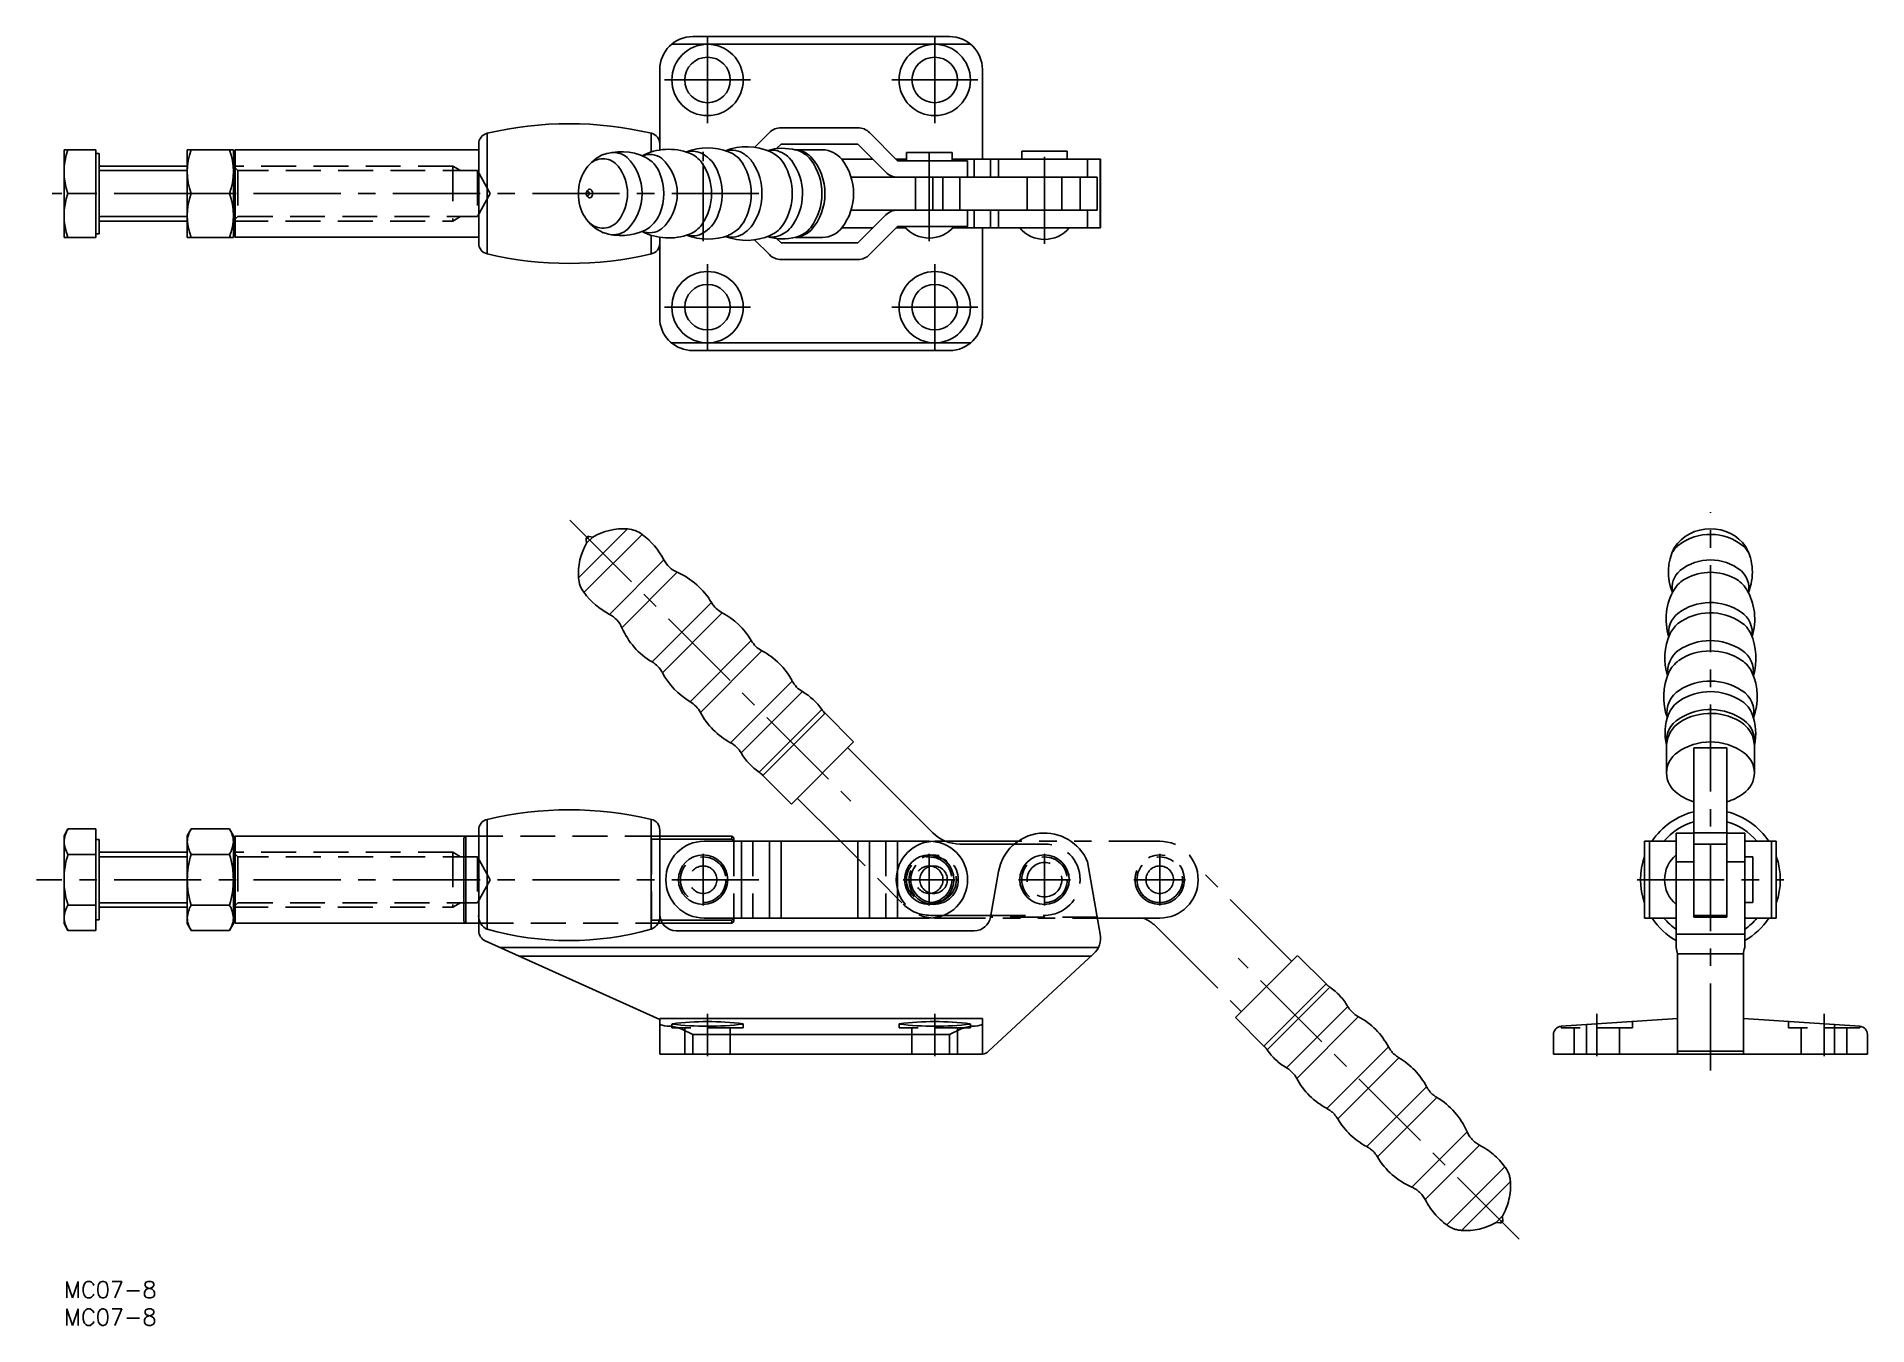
# Model space of a CAD drawing. Extents: x -5 to 329, y -8 to 227.
import ezdxf

# ---------------------------------------------------------------- set-up
doc = ezdxf.new("R2010")
doc.units = 0
doc.header["$LTSCALE"] = 0.5
for name, pattern in [('CENTER', [50.8, 31.75, -6.35, 6.35, -6.35]), ('DASHED', [19.05, 12.7, -6.35]), ('PHANTOM', [63.5, 31.75, -6.35, 6.35, -6.35, 6.35, -6.35])]:
    doc.linetypes.add(name, pattern=pattern)
for name, color, linetype in [('MSM_CENTER', 1, 'CENTER'), ('MSM_CONTINUOUS', 7, 'CONTINUOUS'), ('MSM_DASHED', 4, 'DASHED'), ('MSM_IMAGINARY', 6, 'PHANTOM'), ('MSM_NARROW', 5, 'CONTINUOUS'), ('MSM_PART_NUMBER', 7, 'CONTINUOUS')]:
    doc.layers.add(name, color=color, linetype=linetype)
doc.styles.get("Standard").update_dxf_attribs({"font": 'txt.shx', "height": 3, "bigfont": 'bigfont.shx'})

msp = doc.modelspace()

# ---------------------------------------------------------------- linework, layer by layer
at = {"layer": 'MSM_CENTER'}
for p, q in [((117.25, 211.06), (117.25, 226.74)), ((158.65, 211.06), (158.65, 226.74)), ((109.41, 218.9), (125.09, 218.9)), ((150.81, 218.9), (166.49, 218.9)), ((116.45, 204.13), (116.45, 205.78)), ((116.45, 189.55), (116.45, 203.7)), ((157.65, 204.13), (157.65, 205.78)), ((178.65, 189.05), (178.65, 206.76)), ((157.65, 189.55), (157.65, 201.76)), ((126.61, 198.2), (-2.18, 198.2)), ((117.25, 169.66), (117.25, 185.34)), ((158.65, 169.66), (158.65, 185.34)), ((109.41, 177.5), (125.09, 177.5)), ((150.81, 177.5), (166.49, 177.5)), ((300, 38.44), (300, 140.13)), ((92.16, 138.69), (143.36, 87.49)), ((116.45, 68.48), (116.45, 77.93)), ((157.65, 68.48), (157.65, 77.93)), ((178.65, 68.48), (178.65, 77.93)), ((199.65, 68.48), (199.65, 77.93)), ((126.61, 73.2), (-5, 73.2)), ((152.92, 73.2), (162.37, 73.2)), ((173.92, 73.2), (183.37, 73.2)), ((194.93, 73.2), (204.37, 73.2)), ((286.63, 73.2), (313.37, 73.2)), ((265.14, 7.71), (213.94, 58.91)), ((117.25, 48.75), (117.25, 41.05)), ((158.65, 48.75), (158.65, 41.05)), ((279.3, 48.75), (279.3, 41.05)), ((320.7, 48.75), (320.7, 41.05))]:
    msp.add_line(p, q, dxfattribs=at)
at = {"layer": 'MSM_CONTINUOUS'}
for p, q in [((117.16, 225.4), (110.7, 225.4)), ((161.35, 226.8), (114.55, 226.8)), ((117.34, 225.4), (117.16, 225.4)), ((158.56, 225.4), (117.34, 225.4)), ((158.74, 225.4), (158.56, 225.4)), ((165.2, 225.4), (158.74, 225.4)), ((108.55, 220.8), (108.55, 206.16)), ((167.35, 220.8), (167.35, 204.45)), ((144.65, 210.2), (130.65, 210.2)), ((75.55, 207.24), (75.55, 189.16)), ((77.09, 209.18), (77.09, 187.22)), ((107.01, 209.18), (107.01, 205.8)), ((128.53, 209.32), (125.82, 206.61)), ((129.84, 206.39), (130.65, 207.2)), ((130.65, 207.2), (144.65, 207.2)), ((144.65, 207.2), (149.77, 202.08)), ((151.89, 204.2), (146.77, 209.32)), ((0, 206.2), (5.8, 206.2)), ((0, 190.2), (0, 206.2)), ((5.8, 206.2), (5.8, 190.2)), ((6.4, 205.52), (5.8, 205.52)), ((6.4, 190.89), (6.4, 205.52)), ((22.45, 206.2), (22.45, 190.2)), ((30.85, 206.2), (22.45, 206.2)), ((30.85, 206.2), (30.85, 190.2)), ((31.2, 206.15), (30.85, 205.8)), ((75.55, 206.15), (31.2, 206.15)), ((31.2, 206.15), (31.2, 190.25)), ((138.2, 206.2), (133.19, 206.2)), ((133.31, 206.19), (133.19, 206.2)), ((147.4, 204.45), (141.74, 204.45)), ((153.5, 204.45), (151.64, 204.45)), ((164.65, 204.2), (151.89, 204.2)), ((153.5, 205.7), (161.8, 205.7)), ((153.5, 205.7), (153.5, 204.2)), ((157.65, 204.2), (157.65, 201.2)), ((161.8, 204.2), (161.8, 205.7)), ((188.88, 204.45), (161.8, 204.45)), ((164.65, 201.2), (164.65, 204.2)), ((165.86, 201.2), (165.86, 204.45)), ((168.82, 201.2), (168.82, 204.45)), ((170.28, 201.2), (170.28, 204.45)), ((174.5, 205.95), (182.8, 205.95)), ((174.5, 205.95), (174.5, 204.45)), ((182.8, 204.45), (182.8, 205.95)), ((186.5, 201.2), (186.5, 204.45)), ((188.82, 191.95), (188.82, 204.45)), ((188.88, 191.95), (188.88, 204.45)), ((22.45, 203.2), (6.65, 203.2)), ((173.17, 201.2), (143.45, 201.2)), ((158.29, 195.2), (158.29, 201.2)), ((163.24, 195.2), (163.24, 201.2)), ((188.27, 201.2), (173.17, 201.2)), ((178.65, 195.2), (178.65, 201.2)), ((185.15, 195.2), (185.15, 201.2)), ((188.27, 195.2), (188.27, 201.2)), ((0.71, 198.2), (5.8, 198.2)), ((30.14, 198.2), (23.16, 198.2)), ((95.38, 198.75), (95.2, 198.49)), ((95.2, 197.91), (95.38, 197.65)), ((173.17, 195.2), (143.45, 195.2)), ((149.77, 194.32), (144.65, 189.2)), ((157.65, 192.2), (157.65, 195.2)), ((164.65, 192.2), (164.65, 195.2)), ((165.86, 191.95), (165.86, 195.2)), ((168.82, 191.95), (168.82, 195.2)), ((170.28, 191.95), (170.28, 195.2)), ((173.17, 195.2), (188.27, 195.2)), ((186.5, 191.95), (186.5, 195.2)), ((5.8, 190.2), (0, 190.2)), ((5.8, 190.89), (6.4, 190.89)), ((6.65, 193.2), (22.45, 193.2)), ((22.45, 190.2), (30.85, 190.2)), ((30.85, 190.6), (31.2, 190.25)), ((31.2, 190.25), (75.55, 190.25)), ((107.01, 190.6), (107.01, 187.22)), ((108.55, 190.23), (108.55, 174.98)), ((133.24, 190.21), (133.19, 190.2)), ((133.19, 190.2), (138.2, 190.2)), ((147.4, 191.95), (141.74, 191.95)), ((146.77, 187.08), (151.89, 192.2)), ((153.37, 191.95), (151.64, 191.95)), ((151.89, 192.2), (164.65, 192.2)), ((188.88, 191.95), (161.93, 191.95)), ((167.35, 191.95), (167.35, 175.6)), ((125.82, 189.79), (128.53, 187.08)), ((130.65, 189.2), (129.84, 190.01)), ((144.65, 189.2), (130.65, 189.2)), ((130.65, 186.2), (144.65, 186.2)), ((117.16, 171), (110.7, 171)), ((117.16, 171), (117.34, 171)), ((158.56, 171), (117.34, 171)), ((158.56, 171), (158.74, 171)), ((165.2, 171), (158.74, 171)), ((161.35, 169.6), (114.55, 169.6)), ((102.68, 137.1), (93.75, 128.17)), ((105.35, 136.11), (94.74, 125.5)), ((95.69, 135.74), (95.11, 135.16)), ((95.11, 135.16), (95.22, 134.52)), ((96.33, 135.63), (95.22, 134.52)), ((96.33, 135.63), (95.69, 135.74)), ((109.31, 131.46), (99.39, 121.54)), ((111.74, 129.2), (101.65, 119.11)), ((117.98, 123.69), (107.16, 112.87)), ((119.94, 121.82), (109.03, 110.91)), ((125.22, 116.77), (114.08, 105.63)), ((127.17, 114.9), (115.95, 103.68)), ((132.69, 109.4), (121.45, 98.16)), ((134.56, 107.46), (123.39, 96.29)), ((138.09, 104.19), (126.66, 92.77)), ((138.66, 103.51), (127.34, 92.19)), ((143.86, 98.3), (138.66, 103.51)), ((143.86, 98.3), (132.55, 86.99)), ((158.29, 81.75), (142.8, 97.24)), ((292, 97.85), (292, 92.65)), ((297, 81.7), (297, 97.24)), ((297, 97.24), (303, 97.24)), ((303, 81.7), (303, 97.24)), ((308, 92.65), (308, 97.85)), ((127.34, 92.19), (132.55, 86.99)), ((133.61, 88.05), (141.46, 80.2)), ((77.09, 84.18), (77.09, 64.17)), ((107.01, 84.18), (107.01, 64.17)), ((0.71, 82.44), (0, 81.2)), ((0, 65.2), (0, 81.2)), ((0.71, 82.44), (5.8, 82.44)), ((5.8, 82.44), (5.8, 63.96)), ((6.4, 80.52), (5.8, 80.52)), ((6.4, 65.89), (6.4, 80.52)), ((23.16, 82.44), (22.45, 81.2)), ((22.45, 81.2), (22.45, 65.2)), ((30.14, 82.44), (23.16, 82.44)), ((30.85, 81.2), (30.14, 82.44)), ((30.85, 81.2), (30.85, 65.2)), ((31.2, 81.15), (30.85, 80.8)), ((75.55, 81.15), (31.2, 81.15)), ((31.2, 81.15), (31.2, 65.25)), ((75.55, 82.24), (75.55, 63.89)), ((108.55, 82.24), (108.55, 66.67)), ((121.7, 81.15), (108.55, 81.15)), ((121.7, 80.56), (108.55, 80.56)), ((116.65, 80.2), (157.65, 80.2)), ((122.05, 80.8), (121.7, 81.15)), ((121.7, 81.15), (121.7, 80.56)), ((122.05, 80.18), (121.7, 80.56)), ((122.05, 80.8), (122.05, 80.2)), ((123.41, 80.2), (123.41, 66.2)), ((128.53, 80.2), (128.53, 66.2)), ((130.65, 80.2), (130.65, 66.2)), ((144.65, 80.2), (144.65, 66.2)), ((146.77, 80.2), (146.77, 66.2)), ((151.89, 80.2), (151.89, 66.2)), ((288, 80.2), (293.75, 80.2)), ((288, 80.2), (288, 66.2)), ((288.88, 80.2), (288.88, 66.2)), ((297, 81.7), (293.75, 81.7)), ((293.75, 60.85), (293.75, 81.7)), ((297, 81.75), (303, 81.75)), ((297, 81.7), (297, 66.4)), ((303, 66.4), (303, 81.7)), ((306.25, 81.7), (303, 81.7)), ((306.25, 60.85), (306.25, 81.7)), ((312, 80.2), (306.25, 80.2)), ((311.12, 80.2), (311.12, 66.2)), ((312, 80.2), (312, 66.2)), ((0.71, 77.82), (5.8, 77.82)), ((22.45, 78.2), (6.65, 78.2)), ((30.14, 77.82), (23.16, 77.82)), ((173.17, 79.7), (163.24, 79.7)), ((297, 79.7), (303, 79.7)), ((307.75, 77.35), (306.25, 77.35)), ((307.75, 77.35), (307.75, 69.05)), ((170.28, 74.68), (168.82, 66.38)), ((188.82, 63.3), (186.5, 76.47)), ((293.75, 76.47), (297, 76.47)), ((303, 76.47), (306.25, 76.47)), ((0.71, 68.58), (5.8, 68.58)), ((6.65, 68.2), (22.45, 68.2)), ((30.14, 68.58), (23.16, 68.58)), ((306.25, 69.05), (307.75, 69.05)), ((0, 65.2), (0.71, 63.96)), ((0.71, 63.96), (5.8, 63.96)), ((5.8, 65.89), (6.4, 65.89)), ((22.45, 65.2), (23.16, 63.96)), ((30.14, 63.96), (23.16, 63.96)), ((30.14, 63.96), (30.85, 65.2)), ((30.85, 65.6), (31.2, 65.25)), ((31.2, 65.25), (75.55, 65.25)), ((108.74, 65.84), (121.7, 65.84)), ((109.04, 65.25), (121.7, 65.25)), ((165.86, 63.9), (111.55, 63.9)), ((157.65, 66.2), (116.65, 66.2)), ((121.7, 65.84), (122.05, 66.22)), ((121.7, 65.84), (121.7, 65.25)), ((121.7, 65.25), (122.05, 65.6)), ((122.05, 66.2), (122.05, 65.6)), ((160.25, 66.7), (168.87, 66.7)), ((293.75, 66.2), (288, 66.2)), ((297, 66.7), (303, 66.7)), ((297, 66.4), (303, 66.4)), ((306.25, 66.2), (312, 66.2)), ((76.73, 62.07), (108.55, 47.7)), ((188.48, 60.85), (79.43, 60.85)), ((293.75, 63.3), (306.25, 63.3)), ((187.19, 59.29), (82.88, 59.29)), ((168.46, 41.93), (187.6, 59.67)), ((294, 59.29), (293.99, 59.67)), ((293.99, 59.67), (306.01, 59.67)), ((294, 41.42), (294, 59.29)), ((306.01, 59.67), (306, 59.29)), ((306, 59.29), (306, 41.42)), ((167.35, 47.9), (108.55, 47.9)), ((108.55, 47.9), (108.55, 41.4)), ((167.35, 47.9), (167.35, 41.4)), ((272.8, 46.49), (294, 47.9)), ((277.4, 46.8), (277.4, 41.4)), ((306, 47.9), (327.2, 46.49)), ((322.6, 46.8), (322.6, 41.4)), ((114.55, 45), (112.54, 45.96)), ((161.35, 45), (114.55, 45)), ((114.55, 45), (114.55, 41.4)), ((117.16, 46.49), (117.34, 46.49)), ((158.56, 46.49), (158.74, 46.49)), ((161.35, 45), (163.36, 45.96)), ((161.35, 45), (161.35, 41.4)), ((271.4, 45), (271.4, 41.4)), ((328.6, 45), (328.6, 41.4)), ((108.55, 41.4), (167.35, 41.4)), ((271.4, 41.4), (328.6, 41.4)), ((294, 41.93), (306, 41.93)), ((294, 41.42), (306, 41.42))]:
    msp.add_line(p, q, dxfattribs=at)
for centre, radius in [((117.25, 218.9), 6.5), ((158.65, 218.9), 6.5), ((117.25, 218.9), 4.15), ((158.65, 218.9), 4.15), ((117.25, 177.5), 6.5), ((158.65, 177.5), 6.5), ((117.25, 177.5), 4.15), ((158.65, 177.5), 4.15), ((116.45, 73.2), 4.5), ((157.65, 73.2), 4.5), ((178.65, 73.2), 4.5)]:
    msp.add_circle(centre, radius, dxfattribs=at)
for centre, radius, start, end in [((114.55, 220.8), 6, 90, 179.9533), ((161.35, 220.8), 6, 360, 89.8677), ((92.05, 145.93), 65, 76.6936, 103.3064), ((130.65, 207.2), 3, 90, 135), ((144.65, 207.2), 3, 45, 90), ((77.55, 207.24), 2, 103.3064, 180), ((106.55, 207.24), 2, 0, 76.6936), ((11.56, 202.2), 11.56, 159.7561, 200.2439), ((34.01, 202.2), 11.56, 159.7561, 200.2439), ((19.29, 202.2), 11.56, 339.7561, 20.2439), ((101.44, 198.32), 7.71, 116.9571, 180.8596), ((98.21, 201.07), 3.48, 37.2079, 132.8989), ((101.53, 195.55), 10.28, 64.9155, 110.4148), ((99.99, 201.46), 4.24, 51.8203, 92.0154), ((96.09, 198.21), 9.26, 314.7052, 45.2948), ((110.2, 195.55), 10.72, 69.4936, 117.0205), ((106.72, 201.66), 3.68, 54.1935, 111.3286), ((103.36, 199.9), 5.57, 20.7677, 62.9598), ((103.08, 198.2), 8.66, 311.9817, 48.0183), ((117.27, 195.65), 10.86, 69.3816, 110.887), ((114.49, 202.13), 3.79, 58.419, 105.9487), ((111.92, 200.65), 5.35, 36.1946, 67.5993), ((108.06, 198.19), 9.92, 325.5105, 34.4895), ((113.64, 200.3), 5.79, 22.6029, 60.811), ((124.34, 195.76), 10.96, 66.2265, 110.5805), ((121.57, 201.96), 4.17, 53.5671, 104.3518), ((119.43, 201.19), 4.91, 27.5382, 70.162), ((120.59, 200.39), 6.02, 35.3033, 54.9938), ((116.76, 198.21), 10.41, 327.1092, 32.8908), ((130.96, 196.74), 9.71, 75.4307, 106.9457), ((129.01, 202.31), 3.8, 56.7406, 102.5941), ((126.51, 200.8), 5.47, 31.8096, 66.0559), ((129.01, 201.55), 4.45, 38.0134, 62.1616), ((122.18, 198.21), 10.51, 328.651, 31.349), ((124.45, 198.2), 10.11, 322.02, 37.0255), ((132.92, 201.71), 4.5, 45.1502, 84.9378), ((132.05, 201.23), 5.1, 38.0913, 74.6027), ((127.65, 198.21), 10.44, 323.7743, 36.2257), ((128.63, 198.2), 10.02, 318.0679, 41.9321), ((138.01, 201.37), 4.83, 39.5573, 87.7171), ((133.61, 198.2), 10.25, 322.4317, 37.5683), ((6.65, 203.45), 0.25, 180, 270), ((94.58, 198.21), 8.1, 322.1914, 37.8086), ((99.81, 198.19), 9.49, 337.1377, 22.8623), ((109.51, 198.2), 10.42, 335.4382, 24.5618), ((114.86, 198.18), 10.36, 329.3769, 30.6231), ((151.89, 204.2), 3, 225, 270), ((11.56, 194.2), 11.56, 159.7561, 200.2439), ((34.01, 194.2), 11.56, 159.7561, 200.2439), ((19.29, 194.2), 11.56, 339.7561, 20.2439), ((101.23, 197.97), 7.51, 178.2761, 246.5736), ((95.61, 198.2), 0.5, 145.0075, 214.9925), ((95.4, 198.38), 0.232, 36.8335, 151.1833), ((95.4, 198.03), 0.232, 208.9244, 322.6742), ((95.77, 198.54), 0.446, 33.5431, 151.366), ((95.77, 197.86), 0.444, 208.3099, 326.8057), ((95.17, 198.2), 0.524, 322.9916, 36.8378), ((95.31, 198.2), 1.01, 324.9261, 35.0739), ((102.74, 197.06), 6.36, 299.6516, 336.277), ((113.63, 196.12), 5.82, 299.2346, 337.1945), ((151.89, 192.2), 3, 90, 135), ((6.65, 192.95), 0.25, 90, 180), ((98.18, 195.52), 3.61, 226.0209, 320.8731), ((101.49, 201.02), 10.45, 251.9194, 294.8677), ((100.05, 194.69), 3.99, 265.9284, 309.9367), ((110.2, 200.84), 10.72, 242.9481, 290.531), ((106.7, 194.79), 3.73, 249.0759, 305.5687), ((117.27, 200.75), 10.86, 249.1134, 290.6207), ((114.49, 194.27), 3.79, 254.0513, 301.581), ((111.98, 195.7), 5.28, 291.989, 323.6832), ((124.34, 200.64), 10.96, 249.4171, 293.7896), ((121.57, 194.44), 4.17, 255.6482, 306.4329), ((118.6, 196.2), 6.13, 293.98, 327.578), ((120.8, 195.76), 5.69, 304.7264, 325.6735), ((130.96, 199.66), 9.71, 253.0554, 284.5535), ((129.01, 194.09), 3.8, 257.4059, 303.2594), ((126.53, 195.55), 5.41, 294.2677, 328.7346), ((129.01, 194.85), 4.45, 297.8384, 321.9866), ((132.67, 195.25), 5.08, 276.4299, 312.3257), ((131.88, 195.4), 5.37, 286.4859, 321.2083), ((138.1, 194.86), 4.66, 271.3364, 321.3891), ((157.65, 195.97), 5.87, 219.9662, 320.0338), ((178.65, 195.72), 5.87, 219.9662, 320.0338), ((77.55, 189.16), 2, 180, 256.6936), ((92.05, 250.47), 65, 256.6936, 283.3064), ((106.55, 189.16), 2, 283.3064, 0), ((130.65, 189.2), 3, 225, 270), ((144.65, 189.2), 3, 270, 315), ((114.55, 175.64), 6.04, 186.3086, 269.9813), ((161.35, 175.6), 6, 270.1323, 0), ((101.92, 125.93), 11.2, 86.1265, 119.9724), ((102.34, 132.11), 5, 52.9801, 86.1265), ((299.76, 129.52), 7.58, 88.2223, 147.0721), ((300.23, 129.49), 7.61, 35.1093, 91.7006), ((104.92, 128.93), 11.2, 150.0276, 183.8735), ((95.61, 135.24), 0.5, 80.4, 189.6), ((96.92, 124.93), 14, 27.7935, 52.9801), ((301.96, 129.26), 9.62, 152.8555, 202.8643), ((297.43, 130.27), 5.05, 130.5792, 152.7608), ((299.98, 126.56), 9.55, 50.2171, 127.7433), ((302.66, 130.33), 4.95, 29.4381, 46.0535), ((297.91, 129.22), 9.73, 337.6298, 28.5214), ((113.73, 133.79), 5, 207.7935, 246.5298), ((300.01, 122.56), 8.9, 51.359, 128.641), ((98.74, 128.51), 5, 183.8735, 217.0199), ((106.36, 116.82), 13.5, 30.6144, 66.5298), ((297.03, 126.43), 4.01, 129.8977, 192.4342), ((298.24, 123.04), 5.71, 118.1278, 147.9568), ((300.02, 119.74), 9.46, 61.8121, 118.1879), ((301.73, 123.05), 5.73, 32.6576, 61.2793), ((302.9, 126.43), 4.08, 347.828, 49.0766), ((105.92, 133.93), 14, 217.0199, 242.2065), ((122.28, 126.24), 5, 210.6144, 241.9785), ((302.62, 120.65), 10.7, 149.0565, 197.3958), ((299.99, 113.75), 9.94, 55.6589, 126.6303), ((297.38, 120.65), 10.7, 342.6369, 30.9326), ((97.06, 117.12), 5, 23.4702, 62.2065), ((113.59, 109.91), 13.5, 30.5339, 61.9785), ((296.93, 118.18), 4.55, 129.0332, 188.6559), ((299.99, 111.88), 9.94, 55.6589, 126.6303), ((303.13, 118.19), 4.49, 351.1429, 56.8049), ((114.03, 124.49), 13.5, 203.4702, 239.3856), ((129.53, 119.31), 5, 210.5339, 241.897), ((302.54, 113.58), 10.85, 155.7411, 197.2493), ((297.95, 115.4), 5.91, 131.1694, 154.4845), ((299.98, 106.43), 10.33, 56.0811, 123.9189), ((302.95, 116.05), 4.82, 24.3622, 56.7951), ((297.46, 113.58), 10.84, 342.8407, 24.2769), ((120.81, 102.99), 13.5, 28.35, 61.897), ((297.1, 111.01), 4.93, 125.8964, 186.9426), ((299.98, 104.56), 10.33, 56.0811, 123.9189), ((303.23, 111.13), 4.62, 351.3876, 57.0617), ((104.61, 108.57), 5, 28.0215, 59.3856), ((120.94, 117.26), 13.5, 208.0215, 239.4661), ((302.44, 106.51), 10.96, 155.8509, 200.2572), ((298.01, 108.21), 6.23, 127.662, 153.451), ((302.42, 108.49), 5.72, 25.9869, 54.4483), ((298.09, 106.53), 10.46, 338.632, 25.2423), ((137.09, 111.77), 5, 208.35, 239.5449), ((128.88, 97.81), 11.2, 34.7521, 59.5449), ((296.79, 103.71), 4.71, 120.9042, 191.0785), ((299.98, 99.06), 10.33, 56.0811, 122.8134), ((299.98, 97.13), 10.33, 56.0811, 122.8134), ((303.3, 103.72), 4.62, 348.1337, 58.0805), ((111.54, 101.32), 5, 28.103, 59.4661), ((127.86, 110.04), 13.5, 208.103, 241.65), ((142.19, 107.04), 5, 214.7521, 225), ((297.29, 101.41), 5.28, 123.5236, 158.7191), ((300, 93.78), 10.42, 54.3117, 122.679), ((300, 93.09), 10.42, 54.3117, 122.679), ((302.96, 101.56), 5, 20.7793, 56.1129), ((301.45, 99.89), 9.71, 159.2303, 193.2244), ((296.69, 98.4), 4.75, 119.1723, 188.8665), ((297.3, 97.42), 5.31, 123.3429, 175.353), ((303.37, 98.41), 4.69, 350.9154, 54.7823), ((302.75, 97.47), 5.26, 4.1213, 50.8225), ((298.55, 99.89), 9.71, 346.7469, 20.7659), ((119.08, 93.76), 5, 30.4551, 61.65), ((299.88, 88.33), 9.97, 89.2934, 126.1127), ((300.12, 88.33), 9.97, 53.8873, 90.7066), ((133.04, 101.97), 11.2, 210.4551, 235.2479), ((296.5, 92.65), 4.5, 123.749, 236.251), ((303.5, 92.65), 4.5, 303.749, 56.251), ((123.81, 88.66), 5, 45, 55.2479), ((299.27, 95.68), 8.58, 232.1277, 254.6693), ((300.73, 95.68), 8.58, 285.3307, 307.8723), ((77.55, 82.24), 2, 103.3064, 180), ((92.05, 20.93), 65, 76.6936, 103.3064), ((106.55, 82.24), 2, 0, 76.6936), ((300, 73.2), 12.73, 103.6308, 146.6411), ((300, 73.2), 10.98, 105.8489, 140.414), ((300, 73.2), 12.73, 33.3589, 76.3692), ((300, 73.2), 10.98, 39.586, 74.1511), ((4.66, 79.95), 4.66, 147.7699, 177.8459), ((5.05, 80.42), 5.06, 183.364, 211.0203), ((27.11, 79.95), 4.66, 147.7699, 177.8459), ((27.5, 80.42), 5.06, 183.364, 211.0203), ((26.19, 79.95), 4.66, 2.1541, 32.2301), ((25.8, 80.42), 5.06, 328.9797, 356.636), ((116.65, 73.2), 7, 90, 270), ((157.65, 73.2), 7, 270, 90), ((163.24, 86.7), 7, 225, 270), ((178.65, 73.2), 8.5, 22.614, 170), ((300, 73.2), 9.04, 109.3846, 109.8801), ((300, 73.2), 9.04, 70.1199, 70.6154), ((15.29, 73.2), 15.29, 162.412, 197.588), ((6.65, 78.45), 0.25, 180, 270), ((37.74, 73.2), 15.29, 162.412, 197.588), ((15.56, 73.2), 15.29, 342.412, 17.588), ((300, 73.2), 12.73, 160.5023, 199.4977), ((297.52, 73.2), 5.87, 129.9662, 230.0338), ((300, 73.2), 12.73, 340.5023, 19.4977), ((5.05, 65.98), 5.06, 148.9797, 176.636), ((6.65, 67.95), 0.25, 90, 180), ((27.5, 65.98), 5.06, 148.9797, 176.636), ((25.8, 65.98), 5.06, 3.364, 31.0203), ((111.55, 66.9), 3, 180, 270), ((4.66, 66.45), 4.66, 182.1541, 212.2301), ((27.11, 66.45), 4.66, 182.1541, 212.2301), ((26.19, 66.45), 4.66, 327.7699, 357.8459), ((78.12, 66.54), 2.58, 177.0516, 248.1276), ((77.55, 63.89), 2, 180, 245.7), ((92.07, 117.4), 55.29, 254.277, 285.6752), ((105.98, 66.53), 2.58, 293.6474, 3.1812), ((165.86, 66.9), 3, 270, 350), ((185.56, 61.87), 3, 312.815, 312.815), ((300, 73.2), 12.73, 213.3589, 240.5958), ((300, 73.2), 10.98, 219.586, 235.3223), ((300, 73.2), 12.73, 299.4044, 326.6411), ((300, 73.2), 10.98, 304.6777, 320.414), ((184.88, 62.6), 4, 312.815, 10), ((288.03, 59.09), 5.99, 5.5049, 17.0493), ((311.97, 59.09), 5.99, 162.9507, 174.4951), ((110.38, 52.57), 6.05, 252.4269, 269.3738), ((117.25, -6.62), 53.97, 83.1215, 96.8785), ((117.25, 100.47), 53.98, 263.1222, 276.8778), ((158.65, -6.62), 53.97, 83.1215, 96.8785), ((158.65, 100.47), 53.98, 263.1222, 276.8778), ((165.52, 52.57), 6.05, 270.6262, 287.5731), ((110.03, 40.7), 5.82, 64.5101, 87.2533), ((165.87, 40.7), 5.82, 92.7467, 115.4899), ((272.9, 45), 1.5, 93.8255, 179.9986), ((327.1, 45), 1.5, 0.0014, 86.1745), ((167.1, 43.4), 2, 277.299, 312.815)]:
    msp.add_arc(centre, radius, start, end, dxfattribs=at)
at = {"layer": 'MSM_DASHED'}
for p, q in [((128.73, 205.79), (128.76, 205.78)), ((70.85, 203.2), (30.85, 203.2)), ((31.66, 202.39), (30.85, 203.2)), ((75.35, 202.39), (31.66, 202.39)), ((31.66, 202.39), (31.66, 194.01)), ((70.85, 203.2), (70.85, 193.2)), ((72.26, 202.39), (70.85, 203.2)), ((77.65, 198.2), (75.35, 202.39)), ((75.35, 202.39), (75.35, 194.01)), ((155.15, 201.2), (155.15, 195.2)), ((155.15, 201.2), (155.15, 195.2)), ((160.15, 195.2), (160.15, 201.2)), ((160.15, 195.2), (160.15, 201.2)), ((175.5, 201.2), (175.5, 195.2)), ((175.5, 201.2), (175.5, 195.2)), ((181.8, 195.2), (181.8, 201.2)), ((181.8, 195.2), (181.8, 201.2)), ((75.35, 194.01), (77.65, 198.2)), ((30.85, 193.2), (31.66, 194.01)), ((31.66, 194.01), (75.35, 194.01)), ((72.26, 194.01), (70.85, 193.2)), ((30.85, 193.2), (70.85, 193.2)), ((128.75, 190.61), (128.68, 190.58)), ((133.4, 190.25), (133.39, 190.25)), ((293.4, 126.07), (293.44, 126.14)), ((292.62, 117.95), (292.65, 118.03)), ((292.42, 110.95), (292.44, 110.99)), ((108.55, 81.15), (75.55, 81.15)), ((108.55, 81.15), (75.55, 81.15)), ((107.05, 80.56), (107.05, 65.84)), ((108.55, 80.56), (107.05, 80.56)), ((122.05, 80.2), (122.05, 66.2)), ((125.53, 80.2), (125.53, 66.2)), ((141.46, 80.2), (152.91, 68.75)), ((149.77, 80.2), (149.77, 66.2)), ((31.66, 77.39), (30.85, 78.2)), ((70.85, 78.2), (30.85, 78.2)), ((31.66, 77.39), (31.66, 69.01)), ((75.35, 77.39), (31.66, 77.39)), ((70.85, 78.2), (70.85, 68.2)), ((72.26, 77.39), (70.85, 78.2)), ((77.65, 73.2), (75.35, 77.39)), ((75.35, 77.39), (75.35, 69.01)), ((178.65, 79.7), (173.17, 79.7)), ((75.35, 69.01), (77.65, 73.2)), ((30.85, 68.2), (31.66, 69.01)), ((30.85, 68.2), (70.85, 68.2)), ((31.66, 69.01), (75.35, 69.01)), ((72.26, 69.01), (70.85, 68.2)), ((75.55, 65.25), (109.04, 65.25)), ((75.55, 65.25), (109.03, 65.25)), ((107.05, 65.84), (108.74, 65.84)), ((157.86, 66.7), (160.25, 66.7)), ((188.27, 66.4), (168.82, 66.4)), ((168.87, 66.7), (178.65, 66.7)), ((110.75, 46.92), (110.75, 46.2)), ((123.75, 46.2), (123.75, 46.92)), ((152.15, 46.92), (152.15, 46.2)), ((165.15, 46.2), (165.15, 46.92)), ((285.8, 46.2), (285.8, 47.36)), ((314.2, 47.36), (314.2, 46.2)), ((123.75, 46.2), (110.75, 46.2)), ((113.1, 46.2), (113.1, 41.4)), ((121.4, 41.4), (121.4, 46.2)), ((165.15, 46.2), (152.15, 46.2)), ((154.5, 46.2), (154.5, 41.4)), ((162.8, 41.4), (162.8, 46.2)), ((272.8, 46.49), (272.8, 46.2)), ((285.8, 46.2), (272.8, 46.2)), ((275.15, 46.2), (275.15, 41.4)), ((283.45, 41.4), (283.45, 46.2)), ((327.2, 46.2), (314.2, 46.2)), ((316.55, 46.2), (316.55, 41.4)), ((324.85, 41.4), (324.85, 46.2)), ((327.2, 46.2), (327.2, 46.49))]:
    msp.add_line(p, q, dxfattribs=at)
for centre, radius in [((116.45, 73.2), 4.15), ((157.65, 73.2), 4.15), ((178.65, 73.2), 4.15), ((116.45, 73.2), 2.5), ((116.45, 73.2), 2.5), ((157.65, 73.2), 2.5), ((157.65, 73.2), 2.5), ((178.65, 73.2), 3.15), ((178.65, 73.2), 3.15)]:
    msp.add_circle(centre, radius, dxfattribs=at)
for centre, radius, start, end in [((178.65, 73.2), 6.5, 270, 90), ((157.86, 73.7), 7, 225, 270)]:
    msp.add_arc(centre, radius, start, end, dxfattribs=at)
at = {"layer": 'MSM_IMAGINARY'}
for p, q in [((73.2, 81.15), (72.85, 80.8)), ((72.85, 65.6), (72.85, 80.8)), ((73.2, 81.15), (73.2, 65.25)), ((158.65, 80.2), (199.65, 80.2)), ((223.69, 58.35), (206.08, 75.96)), ((72.85, 65.6), (73.2, 65.25)), ((199.65, 66.2), (158.65, 66.2)), ((199.01, 64.65), (214.5, 49.16)), ((213.44, 48.1), (224.75, 59.41)), ((229.96, 54.21), (224.75, 59.41)), ((218.64, 42.89), (229.96, 54.21)), ((219.21, 42.21), (230.64, 53.64)), ((222.74, 38.94), (233.91, 50.11)), ((213.44, 48.1), (218.64, 42.89)), ((224.61, 37), (235.85, 48.24)), ((230.13, 31.5), (241.35, 42.72)), ((232.08, 29.63), (243.22, 40.77)), ((237.36, 24.58), (248.27, 35.49)), ((239.32, 22.71), (250.14, 33.53)), ((245.56, 17.2), (255.65, 27.29)), ((247.99, 14.94), (257.91, 24.86)), ((251.95, 10.29), (262.56, 20.9)), ((254.62, 9.3), (263.55, 18.23)), ((260.97, 10.77), (262.08, 11.88)), ((260.97, 10.77), (261.61, 10.66)), ((261.61, 10.66), (262.19, 11.24)), ((262.19, 11.24), (262.08, 11.88))]:
    msp.add_line(p, q, dxfattribs=at)
for centre, radius in [((158.45, 73.2), 4.5), ((158.45, 73.2), 4.15), ((199.65, 73.2), 4.5), ((199.65, 73.2), 4.15), ((158.45, 73.2), 2.5), ((158.45, 73.2), 2.5), ((199.65, 73.2), 2.5), ((199.65, 73.2), 2.5)]:
    msp.add_circle(centre, radius, dxfattribs=at)
for centre, radius, start, end in [((158.65, 73.2), 7, 90, 270), ((199.65, 73.2), 7, 270, 90), ((194.06, 59.7), 7, 45, 68.2132), ((233.49, 57.74), 5, 225, 235.2479), ((224.26, 44.43), 11.2, 30.4551, 55.2479), ((238.22, 52.64), 5, 210.4551, 241.65), ((229.44, 36.36), 13.5, 28.103, 61.65), ((215.11, 39.36), 5, 34.7521, 45), ((228.42, 48.59), 11.2, 214.7521, 239.5449), ((245.76, 45.08), 5, 208.103, 239.4661), ((236.36, 29.14), 13.5, 28.0215, 59.4661), ((220.21, 34.63), 5, 28.35, 59.5449), ((236.49, 43.41), 13.5, 208.35, 241.897), ((252.69, 37.83), 5, 208.0215, 239.3856), ((243.27, 21.91), 13.5, 23.4702, 59.3856), ((227.77, 27.09), 5, 30.5339, 61.897), ((243.71, 36.49), 13.5, 210.5339, 241.9785), ((260.24, 29.28), 5, 203.4702, 242.2065), ((235.02, 20.16), 5, 30.6144, 61.9785), ((251.38, 12.47), 14, 37.0199, 62.2065), ((250.94, 29.58), 13.5, 210.6144, 246.5298), ((258.56, 17.89), 5, 3.8735, 37.0199), ((243.57, 12.61), 5, 27.7935, 66.5298), ((252.38, 17.47), 11.2, 330.0276, 3.8735), ((260.38, 21.47), 14, 207.7935, 232.9801), ((254.96, 14.29), 5, 232.9801, 266.1265), ((255.38, 20.47), 11.2, 266.1265, 299.9724), ((261.69, 11.16), 0.5, 260.4, 9.6)]:
    msp.add_arc(centre, radius, start, end, dxfattribs=at)
at = {"layer": 'MSM_NARROW'}
for p, q in [((22.45, 202.39), (6.4, 202.39)), ((22.45, 194.01), (6.4, 194.01)), ((22.45, 77.39), (6.4, 77.39)), ((22.45, 69.01), (6.4, 69.01))]:
    msp.add_line(p, q, dxfattribs=at)

# ---------------------------------------------------------------- texts
at = {"layer": 'MSM_PART_NUMBER'}
for p in [(0, -3), (0, -8)]:
    msp.add_text('MC07-8', height=3, dxfattribs=at).set_placement(p)

doc.saveas('drawing.dxf')
